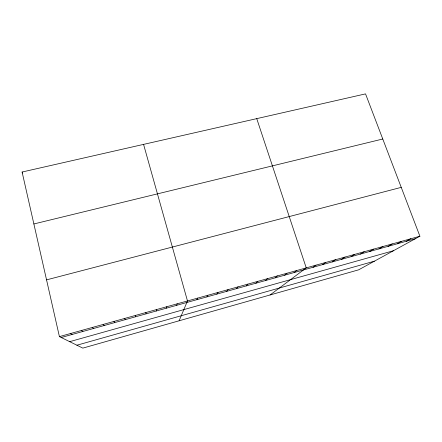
<?xml version="1.0" encoding="UTF-8"?>
<svg xmlns="http://www.w3.org/2000/svg" width="442" height="442" viewBox="0 0 442 442"><rect width="100%" height="100%" fill="white"/><g stroke="black" fill="none" stroke-linecap="round" stroke-linejoin="round"><path stroke-width="0.66" d="M156.319 310.986L156.38 309.61M166.557 308.135L166.816 306.704M176.728 305.295L177.181 303.82M179.115 320.787L187.485 300.952L143.573 144.385M196.889 299.67L197.723 298.101M206.878 296.886L207.895 295.267M216.801 294.118L218.005 292.449M226.669 291.366L228.055 289.654M236.476 288.632L238.039 286.869M246.222 285.913L247.962 284.107M255.907 283.212L257.824 281.361M265.537 280.526L267.625 278.631M275.112 277.858L277.372 275.918M284.626 275.206L287.051 273.222M294.085 272.565L296.676 270.543M270.068 294.969L306.245 267.88L256.747 118.638M313.113 267.261L316.036 265.15M322.682 264.592L325.771 262.438M332.191 261.94L335.445 259.747M341.644 259.299L345.064 257.067M351.042 256.68L354.617 254.404M360.385 254.073L364.114 251.763M369.667 251.487L373.556 249.133M378.893 248.912L382.938 246.52M388.07 246.354L392.264 243.923M397.187 243.813L401.529 241.343M406.253 241.282L410.745 238.774M419.9 236.227L358.639 269.83L82.82 348.119L59.416 336.616L22.1 172.026L365.534 93.881L419.9 236.227L59.416 336.616M76.914 345.213L374.413 261.178M69.692 341.66L393.419 250.752M61.234 337.506L415.265 238.768M46.554 279.863L401.237 187.364M33.874 223.956L382.766 139.009M70.471 333.539L72.068 334.483M81.455 330.478L82.836 331.483M92.367 327.439L93.533 328.5M103.207 324.422L104.163 325.533M113.981 321.422L114.727 322.588M22.1 172.026L22.78 173.12M124.683 318.439L125.219 319.66M135.318 315.478L135.65 316.754M145.882 312.538L146.015 313.859"/></g></svg>
